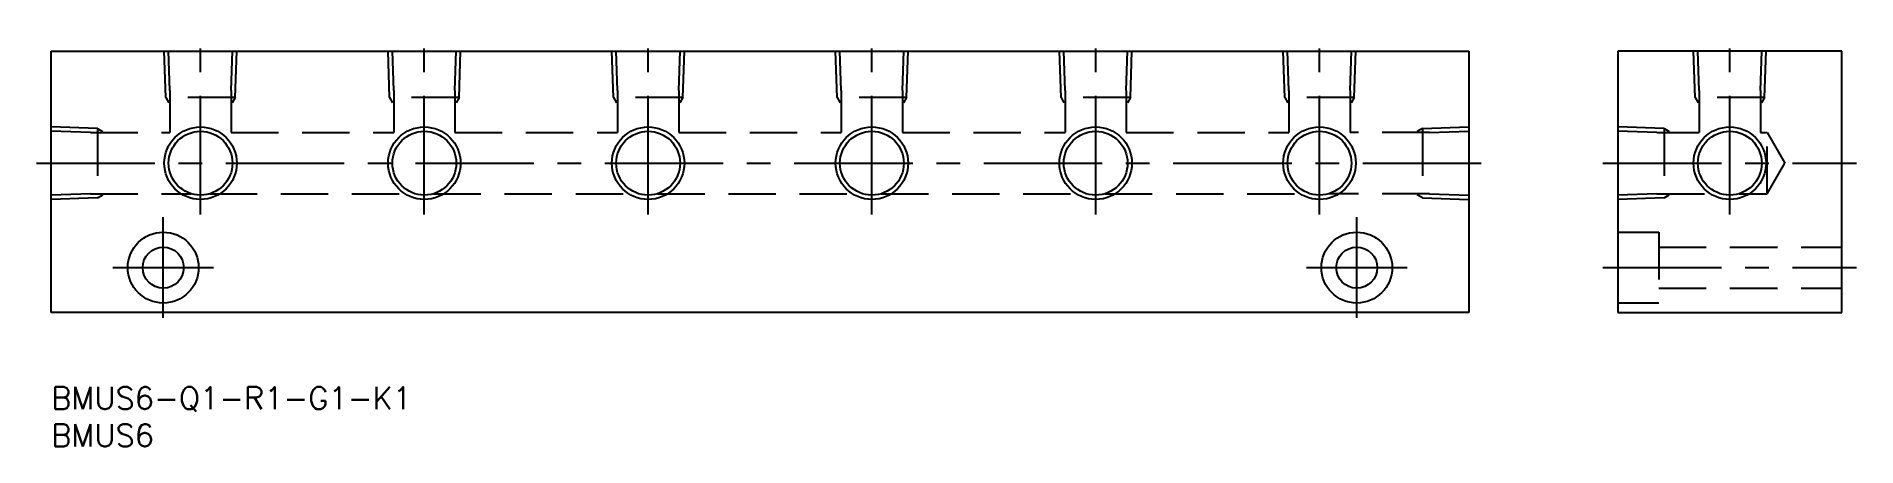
# Model space of a CAD drawing. Extents: x -2 to 242, y -8 to 47.
import ezdxf

# ---------------------------------------------------------------- set-up
doc = ezdxf.new("R2010")
doc.units = 0
doc.header["$LTSCALE"] = 0.5
doc.linetypes.add('CENTER', pattern=[50.8, 31.75, -6.35, 6.35, -6.35])
doc.linetypes.add('DASHED', pattern=[19.05, 12.7, -6.35])
for name, color, linetype in [('MSM_CENTER', 1, 'CENTER'), ('MSM_CONTINUOUS', 7, 'CONTINUOUS'), ('MSM_DASHED', 4, 'DASHED'), ('MSM_NARROW', 5, 'CONTINUOUS'), ('MSM_PART_NUMBER', 7, 'CONTINUOUS')]:
    doc.layers.add(name, color=color, linetype=linetype)
doc.styles.get("Standard").update_dxf_attribs({"font": 'txt.shx', "height": 3, "bigfont": 'bigfont.shx'})

# ---------------------------------------------------------------- blocks, each defined once
blk = doc.blocks.new('*U5')
at = {"layer": 'MSM_PART_NUMBER'}
blk.add_text('BMUS6-Q1-R1-G1-K1', height=3, dxfattribs=at).set_placement((0, -3))
blk = doc.blocks.new('*U6')
at = {"layer": 'MSM_PART_NUMBER'}
blk.add_text('BMUS6', height=3, dxfattribs=at).set_placement((0, -8))

msp = doc.modelspace()

# ---------------------------------------------------------------- linework, layer by layer
at = {"layer": 'MSM_CENTER'}
for p, q in [((20, 23.14), (20, 47)), ((50, 23.14), (50, 47)), ((80, 23.14), (80, 47)), ((110, 23.14), (110, 47)), ((140, 23.14), (140, 47)), ((170, 23.14), (170, 47)), ((225, 23.14), (225, 47)), ((-2, 30), (192, 30)), ((208, 30), (242, 30)), ((15, 9.25), (15, 22.75)), ((175, 9.25), (175, 22.75)), ((8.25, 16), (21.75, 16)), ((168.25, 16), (181.75, 16)), ((208, 16), (242, 16))]:
    msp.add_line(p, q, dxfattribs=at)
at = {"layer": 'MSM_CONTINUOUS'}
for p, q in [((0, 10), (0, 45)), ((0, 45), (190, 45)), ((190, 45), (190, 10)), ((240, 45), (210, 45)), ((210, 45), (210, 10)), ((240, 10), (240, 45)), ((190, 10), (0, 10)), ((210, 10), (240, 10))]:
    msp.add_line(p, q, dxfattribs=at)
for centre, radius in [((20, 30), 4.28), ((50, 30), 4.28), ((80, 30), 4.28), ((110, 30), 4.28), ((140, 30), 4.28), ((170, 30), 4.28), ((225, 30), 4.28), ((15, 16), 4.75), ((175, 16), 4.75), ((15, 16), 2.75), ((175, 16), 2.75)]:
    msp.add_circle(centre, radius, dxfattribs=at)
at = {"layer": 'MSM_DASHED'}
for p, q in [((15.35, 38.8), (15.14, 45)), ((15.9, 39.76), (15.72, 45)), ((24.1, 39.76), (24.28, 45)), ((24.65, 38.8), (24.86, 45)), ((45.35, 38.8), (45.14, 45)), ((45.9, 39.76), (45.72, 45)), ((54.1, 39.76), (54.28, 45)), ((54.65, 38.8), (54.86, 45)), ((75.35, 38.8), (75.14, 45)), ((75.9, 39.76), (75.72, 45)), ((84.1, 39.76), (84.28, 45)), ((84.65, 38.8), (84.86, 45)), ((105.35, 38.8), (105.14, 45)), ((105.9, 39.76), (105.72, 45)), ((114.1, 39.76), (114.28, 45)), ((114.65, 38.8), (114.86, 45)), ((135.35, 38.8), (135.14, 45)), ((135.9, 39.76), (135.72, 45)), ((144.1, 39.76), (144.28, 45)), ((144.65, 38.8), (144.86, 45)), ((165.35, 38.8), (165.14, 45)), ((165.9, 39.76), (165.72, 45)), ((174.1, 39.76), (174.28, 45)), ((174.65, 38.8), (174.86, 45)), ((220.35, 38.8), (220.14, 45)), ((220.9, 39.76), (220.72, 45)), ((229.1, 39.76), (229.28, 45)), ((229.65, 38.8), (229.86, 45)), ((15.9, 39.76), (15.9, 34.1)), ((24.1, 39.76), (24.1, 34.1)), ((45.9, 39.76), (45.9, 34.1)), ((54.1, 39.76), (54.1, 34.1)), ((75.9, 39.76), (75.9, 34.1)), ((84.1, 39.76), (84.1, 34.1)), ((105.9, 39.76), (105.9, 34.1)), ((114.1, 39.76), (114.1, 34.1)), ((135.9, 39.76), (135.9, 34.1)), ((144.1, 39.76), (144.1, 34.1)), ((165.9, 39.76), (165.9, 34.1)), ((174.1, 39.76), (174.1, 34.1)), ((220.9, 39.76), (220.9, 34.1)), ((229.1, 39.76), (229.1, 34.1)), ((24.65, 38.8), (15.35, 38.8)), ((15.35, 38.8), (15.75, 38.11)), ((24.65, 38.8), (24.25, 38.11)), ((54.65, 38.8), (45.35, 38.8)), ((45.35, 38.8), (45.75, 38.11)), ((54.65, 38.8), (54.25, 38.11)), ((84.65, 38.8), (75.35, 38.8)), ((75.35, 38.8), (75.75, 38.11)), ((84.65, 38.8), (84.25, 38.11)), ((114.65, 38.8), (105.35, 38.8)), ((105.35, 38.8), (105.75, 38.11)), ((114.65, 38.8), (114.25, 38.11)), ((144.65, 38.8), (135.35, 38.8)), ((135.35, 38.8), (135.75, 38.11)), ((144.65, 38.8), (144.25, 38.11)), ((174.65, 38.8), (165.35, 38.8)), ((165.35, 38.8), (165.75, 38.11)), ((174.65, 38.8), (174.25, 38.11)), ((229.65, 38.8), (220.35, 38.8)), ((220.35, 38.8), (220.75, 38.11)), ((229.65, 38.8), (229.25, 38.11)), ((6.2, 34.65), (0, 34.86)), ((5.24, 34.1), (0, 34.28)), ((6.2, 34.65), (6.2, 25.35)), ((6.2, 34.65), (6.89, 34.25)), ((183.8, 34.65), (183.11, 34.25)), ((183.8, 34.65), (190, 34.86)), ((183.8, 34.65), (183.8, 25.35)), ((184.76, 34.1), (190, 34.28)), ((216.2, 34.65), (210, 34.86)), ((215.24, 34.1), (210, 34.28)), ((216.2, 34.65), (216.2, 25.35)), ((216.2, 34.65), (216.89, 34.25)), ((5.24, 34.1), (15.9, 34.1)), ((24.1, 34.1), (45.9, 34.1)), ((54.1, 34.1), (75.9, 34.1)), ((84.1, 34.1), (105.9, 34.1)), ((114.1, 34.1), (135.9, 34.1)), ((144.1, 34.1), (165.9, 34.1)), ((184.76, 34.1), (174.1, 34.1)), ((215.24, 34.1), (220.9, 34.1)), ((229.1, 34.1), (230, 34.1)), ((230, 25.9), (230, 34.1)), ((230, 34.1), (232.37, 30)), ((230, 25.9), (232.37, 30)), ((5.24, 25.9), (0, 25.72)), ((6.2, 25.35), (0, 25.14)), ((5.24, 25.9), (18.76, 25.9)), ((6.2, 25.35), (6.89, 25.75)), ((21.24, 25.9), (48.76, 25.9)), ((51.24, 25.9), (78.76, 25.9)), ((81.24, 25.9), (108.76, 25.9)), ((111.24, 25.9), (138.76, 25.9)), ((141.24, 25.9), (168.76, 25.9)), ((184.76, 25.9), (171.24, 25.9)), ((183.8, 25.35), (183.11, 25.75)), ((183.8, 25.35), (190, 25.14)), ((184.76, 25.9), (190, 25.72)), ((215.24, 25.9), (210, 25.72)), ((216.2, 25.35), (210, 25.14)), ((215.24, 25.9), (223.76, 25.9)), ((216.2, 25.35), (216.89, 25.75)), ((226.24, 25.9), (230, 25.9)), ((210, 20.75), (215.5, 20.75)), ((215.5, 20.75), (215.5, 11.25)), ((215.5, 18.75), (240, 18.75)), ((215.5, 13.25), (240, 13.25)), ((215.5, 11.25), (210, 11.25))]:
    msp.add_line(p, q, dxfattribs=at)
at = {"layer": 'MSM_NARROW'}
for centre in [(20, 30), (50, 30), (80, 30), (110, 30), (140, 30), (170, 30), (225, 30)]:
    msp.add_circle(centre, 4.86, dxfattribs=at)

# ---------------------------------------------------------------- block references
at = {"layer": 'MSM_CONTINUOUS'}
for name in ['*U5', '*U6']:
    msp.add_blockref(name, (0, 0), dxfattribs=at)

doc.saveas('drawing.dxf')
